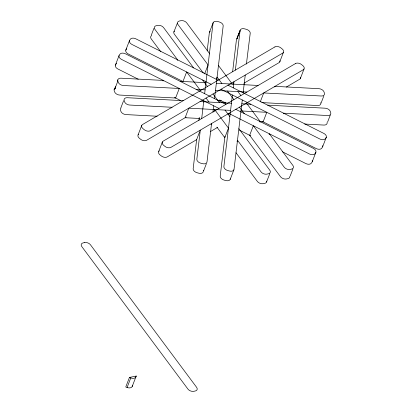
<?xml version="1.0" encoding="UTF-8"?>
<svg xmlns="http://www.w3.org/2000/svg" width="412" height="412" viewBox="0 0 412 412"><rect width="100%" height="100%" fill="white"/><g stroke="black" fill="none" stroke-linecap="round" stroke-linejoin="round"><path stroke-width="0.62" d="M211.104 124.723L211.562 123.528L206.989 161.957A4.414 2.802 21.1 0 1 202.426 163.641L200.737 163.183A4.414 2.802 21.1 0 1 196.848 159.197L200.309 130.125L196.622 139.673L193.166 168.745A4.414 2.802 21.1 0 0 197.054 172.726L198.744 173.189A4.414 2.802 21.1 0 0 203.307 171.505L203.451 170.3M198.903 120.495L199.284 117.327M207.179 50.964L209.347 32.718A4.414 2.802 21.1 0 1 210.223 31.353M201.684 118.558L203.796 100.811L203.337 102.006M204.646 93.658L213.035 23.175A4.414 2.802 21.1 0 1 217.598 21.491L219.287 21.949A4.414 2.802 21.1 0 1 223.175 25.935L214.523 98.633M212.937 111.956L213.673 105.781M224.926 136.454L220.209 176.104A4.414 2.802 21.1 0 0 224.097 180.09L225.786 180.549A4.414 2.802 21.1 0 0 230.349 178.865M232.641 71.611L236.395 40.082A4.414 2.802 21.1 0 1 237.266 38.718M232.409 94.997L223.891 166.561A4.414 2.802 21.1 0 0 227.779 170.547L229.474 171.006A4.414 2.802 21.1 0 0 234.037 169.322L242.287 99.967M233.259 87.849L233.995 81.674L233.074 84.058M235.37 70.102L240.078 30.534A4.414 2.802 21.1 0 1 244.64 28.855L246.33 29.314A4.414 2.802 21.1 0 1 250.218 33.3L246.397 64.097M243.137 92.818L245.248 75.072M117.791 79.918L117.363 82.323L114.685 89.265L115.726 86.814L114.315 88.935M129.456 377.428L130.779 377.938A4.414 2.802 21.1 0 0 135.893 376.898L136.218 376.053L129.456 377.428L125.773 386.971L127.097 387.481A4.414 2.802 21.1 0 0 132.211 386.441L132.53 385.601M115.375 65.132L119.058 55.584M125.784 50.156L129.466 40.613M120.917 107.681L123.595 100.739M151.245 35.319L153.923 28.377M177.361 23.17L173.89 31.915M138.118 134.827L141.8 125.284M163.07 81.03L163.296 80.433L121.004 78.192A4.414 2.802 21.1 0 0 117.863 81.025L118.259 82.245A4.414 2.802 21.1 0 0 123.368 85.511L179.282 88.477L175.6 98.02L119.686 95.059A4.414 2.802 21.1 0 1 114.577 91.788L114.181 90.568A4.414 2.802 21.1 0 1 115.226 88.117M177.381 60.44L177.613 59.843L154.933 29.391A4.414 2.802 21.1 0 1 156.339 25.683L157.781 25.389A4.414 2.802 21.1 0 1 163.61 27.625L193.594 67.887M171.737 107.877L171.969 107.28L129.672 105.039A4.414 2.802 21.1 0 1 124.563 101.769L124.172 100.549A4.414 2.802 21.1 0 1 127.308 97.716L183.222 100.677M158.728 151.446L162.41 141.903M209.481 32.224L213.164 22.675M209.208 53.972L209.44 53.375L186.76 22.923A4.414 2.802 21.1 0 0 180.93 20.688L179.483 20.981A4.414 2.802 21.1 0 0 178.077 24.684L208.06 64.947L204.609 73.897M216.398 78.862L217.088 77.07L221.908 83.538M240.078 30.534L236.879 38.816L240.011 30.838L237.013 38.321M213.699 111.925L214.621 109.54L228.464 128.132L224.782 137.675L216.923 127.123M203.677 170.697L206.355 163.755M228.361 114.598L228.825 113.408L309.479 153.99A4.414 2.802 21.1 0 0 315.02 153.625L315.669 152.687A4.414 2.802 21.1 0 0 313.383 148.377L235.782 109.329M127.097 387.481L130.779 377.938M132.211 386.441L136.218 376.053M237.034 141.445L237.492 140.25L261.059 171.897A4.414 2.802 21.1 0 0 266.888 174.127L268.33 173.833A4.414 2.802 21.1 0 0 269.736 170.13L238.867 128.683M230.22 179.364L233.903 169.816M260.255 101.898L263.711 92.952L321.272 96.001A4.414 2.802 21.1 0 0 324.414 93.169L324.017 91.948A4.414 2.802 21.1 0 0 318.909 88.678L274.964 86.35L274.737 86.947M279.738 61.918L283.42 52.376M260.065 122.261L260.291 121.664L246.448 103.072M269.093 134.379L269.319 133.787L292.886 165.428A4.414 2.802 21.1 0 1 291.48 169.131L290.033 169.425A4.414 2.802 21.1 0 1 284.208 167.19L253.339 125.742L249.657 135.285L280.521 176.738A4.414 2.802 21.1 0 0 286.35 178.968L287.797 178.674A4.414 2.802 21.1 0 0 289.816 176.418M283.404 113.794L283.636 113.197L327.576 115.525A4.414 2.802 21.1 0 0 330.718 112.692L330.321 111.472A4.414 2.802 21.1 0 0 325.212 108.201L267.651 105.153M300.348 78.538L304.03 68.989M266.559 181.991L269.757 173.71M290.197 176.022L292.901 169.008M321.082 103.082L323.791 96.068M312.219 161.772L315.901 152.229M327.597 122.081L330.3 115.066M322.627 146.801L326.309 137.253M116.215 63.793L115.602 64.674A4.414 2.802 21.1 0 0 117.894 68.984L138.231 79.217M126.664 48.765L126.015 49.697A4.414 2.802 21.1 0 0 128.302 54.008L182.954 81.509L186.641 71.966L200.484 90.558M186.193 117.085L146.631 140.281A4.414 2.802 21.1 0 1 140.657 139.302L139.369 138.262A4.414 2.802 21.1 0 1 138.669 134.209M243.904 83.245L278.95 62.696A4.414 2.802 21.1 0 0 279.954 60.791M196.622 139.673L167.246 156.9A4.414 2.802 21.1 0 1 161.267 155.921L159.98 154.881A4.414 2.802 21.1 0 1 159.279 150.823M210.578 131.49L217.588 127.38M286.304 87.087L299.56 79.315A4.414 2.802 21.1 0 0 300.564 77.41M180.132 81.324L205.948 82.694M216.357 83.245L258.128 85.459M196.117 89.368L205.099 89.842M215.507 90.398L246.876 92.056M217.5 100.24L221.28 100.44M261.826 102.588L317.59 105.544A4.414 2.802 21.1 0 0 320.727 102.712M200.057 101.568L231.426 103.232M241.834 103.783L250.815 104.262M230.576 110.385L188.804 108.171L185.117 117.714L199.604 118.481M240.979 110.936L266.801 112.306L263.119 121.849L259.967 121.684M157.183 116.236L125.99 114.582A4.414 2.802 21.1 0 1 120.881 111.312L120.489 110.092A4.414 2.802 21.1 0 1 120.999 108.001M304.669 124.053L323.894 125.068A4.414 2.802 21.1 0 0 327.107 122.508M218.108 80.222L135.888 38.846A4.414 2.802 21.1 0 0 130.346 39.217L129.698 40.155A4.414 2.802 21.1 0 0 131.984 44.465L211.15 84.3M227.985 85.191L323.791 133.406A4.414 2.802 21.1 0 1 326.077 137.711L325.428 138.648A4.414 2.802 21.1 0 1 319.887 139.019L221.033 89.27M219.622 99.962L225.879 103.113M261.975 121.272L316.205 148.562A4.414 2.802 21.1 0 0 321.746 148.191L322.395 147.259A4.414 2.802 21.1 0 0 322.648 145.657M225.9 104.354L125.48 53.823A4.414 2.802 21.1 0 0 119.938 54.193L119.284 55.126A4.414 2.802 21.1 0 0 121.576 59.436L218.947 108.433M174.456 97.448L180.729 100.605M239.393 130.125L250.795 135.862M282.205 151.667L305.797 163.538A4.414 2.802 21.1 0 0 311.338 163.167L311.987 162.23A4.414 2.802 21.1 0 0 312.239 160.629M218.468 65.498L232.311 84.089M237.894 91.582L240.871 95.579M227.486 91.031L233.913 99.658M239.49 107.151L244.311 113.619M203.255 72.981L174.394 34.232A4.414 2.802 21.1 0 1 174.384 31.194M224.937 102.099L225.694 103.113M202.622 80.01L207.442 86.479M213.019 93.972L219.447 102.598M225.024 110.092L229.845 116.56M206.062 98.051L209.038 102.047M160.814 51.783L151.245 38.934A4.414 2.802 21.1 0 1 151.477 35.71M236.019 152.764L257.376 181.44A4.414 2.802 21.1 0 0 263.201 183.675L264.648 183.381A4.414 2.802 21.1 0 0 266.667 181.12M116.256 63.736A4.414 2.802 21.1 0 1 116.416 63.536M274.902 46.922L142.588 124.506A4.414 2.802 21.1 0 0 143.052 128.719L144.339 129.759A4.414 2.802 21.1 0 0 150.318 130.738L282.632 53.153A4.414 2.802 21.1 0 0 282.168 48.94L280.881 47.9A4.414 2.802 21.1 0 0 274.902 46.922M295.512 63.536L163.198 141.125A4.414 2.802 21.1 0 0 163.662 145.338L164.949 146.373A4.414 2.802 21.1 0 0 170.928 147.357L303.242 69.767A4.414 2.802 21.1 0 0 302.779 65.554L301.491 64.519A4.414 2.802 21.1 0 0 295.512 63.536M84.645 242.575L83.198 242.869A4.414 2.802 21.1 0 0 81.792 246.572L187.923 389.077A4.414 2.802 21.1 0 0 193.748 391.312L195.195 391.019A4.414 2.802 21.1 0 0 196.601 387.311L90.475 244.805A4.414 2.802 21.1 0 0 84.645 242.575"/></g></svg>
